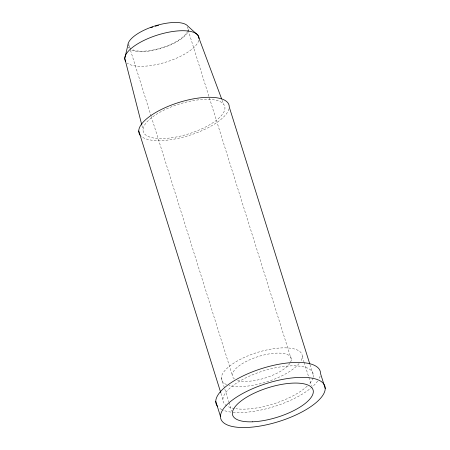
<?xml version="1.0" encoding="UTF-8"?>
<svg xmlns="http://www.w3.org/2000/svg" width="450" height="450" viewBox="0 0 450 450"><rect width="100%" height="100%" fill="white"/><g stroke="black" fill="none" stroke-linecap="round" stroke-linejoin="round"><path stroke-width="0.34" stroke-dasharray="2.25 1.69" d="M222.148 100.282L223.622 104.226M310.033 364.764L313.391 375.48M302.282 356.496L303.947 361.811M304.155 362.475L311.445 385.734M291.33 359.404L187.864 29.239A30.741 11.267 -17.4 0 0 187.251 26.955M128.807 44.91L130.275 49.596M130.489 50.265L151.054 115.897M151.262 116.567L232.273 375.069M221.321 377.978L228.819 401.901M229.028 402.564L231.733 411.199M221.018 393.463L222.907 399.493M141.992 125.736L143.038 129.819M226.62 384.609A42.148 15.446 -17.4 0 1 256.764 352.631A42.148 15.446 -17.4 0 1 300.842 361.041M299.109 363.493A42.148 15.446 -17.4 0 1 266.316 382.011A42.148 15.446 -17.4 0 1 228.904 385.414M198.81 40.382A38.672 14.175 -17.4 0 1 166.545 61.92A38.672 14.175 -17.4 0 1 127.26 63.107M187.684 30.51A30.741 11.267 -17.4 0 1 163.035 47.396A30.741 11.267 -17.4 0 1 131.501 49.151M130.989 48.819A30.741 11.267 -17.4 0 1 128.987 43.633M234.456 378.979A30.741 11.267 -17.4 0 1 259.284 356.226A30.741 11.267 -17.4 0 1 290.644 362.025M289.969 363.218A30.741 11.267 -17.4 0 1 266.023 377.713A30.741 11.267 -17.4 0 1 237.302 380.34M188.814 28.986A31.731 11.633 -17.4 0 1 166.044 46.721A31.731 11.633 -17.4 0 1 131.844 50.158M128.846 48.032A31.731 11.633 -17.4 0 1 128.205 46.963M320.141 376.104A54.54 19.991 -17.4 0 1 319.044 378.782M317.655 381.032A54.54 19.991 -17.4 0 1 232.093 412.239M230.878 412.093A54.54 19.991 -17.4 0 1 222.621 409.973M221.889 409.641A54.54 19.991 -17.4 0 1 218.807 407.689M226.828 405.872A47.104 17.263 -17.4 0 1 261.039 371.638A47.104 17.263 -17.4 0 1 313.149 377.303M312.969 377.938A47.104 17.263 -17.4 0 1 309.184 384.069M307.192 386.111A47.104 17.263 -17.4 0 1 235.963 408.735M234.495 408.51A47.104 17.263 -17.4 0 1 227.453 406.238M228.994 108.771A47.104 17.263 -17.4 0 1 188.888 135.512A47.104 17.263 -17.4 0 1 141.058 136.119M163.299 138.532A42.643 15.626 -17.4 0 0 224.949 108.084A42.643 15.626 -17.4 0 0 163.732 110.239A42.643 15.626 -17.4 0 0 163.299 138.532"/><path stroke-width="0.67" d="M141.823 125.055L124.774 58.376L127.856 45.157A31.731 11.633 -17.4 0 1 154.541 26.072A31.731 11.633 -17.4 0 1 187.824 26.111L197.859 35.162L221.659 98.966M325.226 388.553A54.54 19.991 -17.4 0 0 246.921 391.309A54.54 19.991 -17.4 0 0 246.369 427.5A54.54 19.991 -17.4 0 0 325.226 388.553L320.535 373.584A54.54 19.991 -17.4 0 0 261.624 368.584A54.54 19.991 -17.4 0 0 217.463 406.322M309.825 364.095L229.236 106.948A47.104 17.263 -17.4 0 0 178.363 102.628A47.104 17.263 -17.4 0 0 140.22 135.219M138.752 130.956L220.804 392.794M215.764 401.389L220.449 416.351M125.606 61.352A38.672 14.175 -17.4 0 1 124.802 59.006M124.774 58.376A38.672 14.175 -17.4 0 1 162.146 33.699A38.672 14.175 -17.4 0 1 199.069 38.661M150.868 27.726A30.741 11.267 -17.4 0 1 152.741 27.051M155.301 26.218A30.741 11.267 -17.4 0 1 158.513 25.296M252.382 421.808A42.148 15.446 -17.4 0 0 313.318 391.714A42.148 15.446 -17.4 0 0 252.81 393.84A42.148 15.446 -17.4 0 0 252.382 421.808"/></g></svg>
